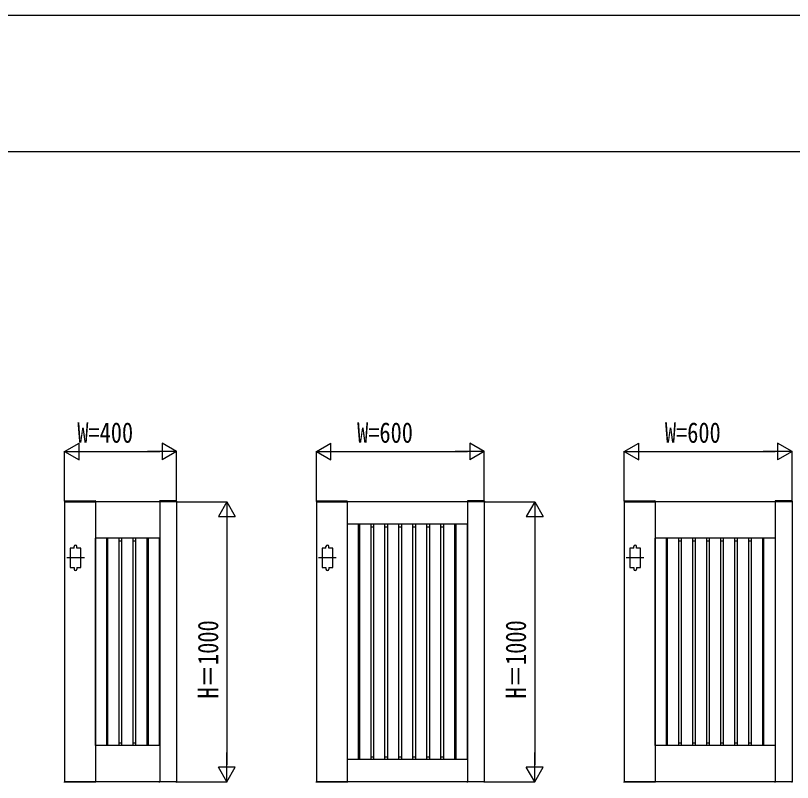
# Model space of a CAD drawing. Units: millimetres, scale not verified. Extents: x -10512 to 10512, y -7425 to 7425.
# Drawn here: x -5538 to -2761, y 4685 to 7425 of the extents above; entities that cross this region are included whole.
import ezdxf
from ezdxf.enums import TextEntityAlignment as Align

# ---------------------------------------------------------------- set-up
doc = ezdxf.new("R2010")
doc.units = ezdxf.units.MM
doc.header["$LTSCALE"] = 30
for name, color, linetype in [('0-2_YKK_A1', 4, 'Continuous'), ('0-3_YKK_D', 6, 'Continuous'), ('0-4_YKK_ZWAK', 7, 'Continuous')]:
    doc.layers.add(name, color=color, linetype=linetype)
doc.styles.add('ＭＳ ゴシック', font='')
doc.styles.get('ＭＳ ゴシック').set_extended_font_data('MS Gothic')

msp = doc.modelspace()

# ---------------------------------------------------------------- linework, layer by layer
at = {"layer": '0-2_YKK_A1'}
for p, q in [((-5362.82, 5690.05), (-5362.95, 5687.5)), ((-5362.95, 5687.5), (-5251.95, 5687.5)), ((-5362.45, 5687.5), (-5362.45, 4687.5)), ((-4962.45, 5687.5), (-5362.45, 5687.5)), ((-5361.82, 5691), (-5253.08, 5691)), ((-5252.45, 5687.5), (-5252.45, 4687.5)), ((-5252.08, 5690.05), (-5251.95, 5687.5)), ((-5022.82, 5690.05), (-5022.95, 5687.5)), ((-4961.95, 5687.5), (-5022.95, 5687.5)), ((-5022.45, 5687.5), (-5022.45, 4687.5)), ((-4963.08, 5691), (-5021.82, 5691)), ((-4962.45, 5687.5), (-4962.45, 4687.5)), ((-4962.08, 5690.05), (-4961.95, 5687.5)), ((-4462.82, 5690.05), (-4462.95, 5687.5)), ((-4462.95, 5687.5), (-4351.95, 5687.5)), ((-4462.45, 5687.5), (-4462.45, 4687.5)), ((-3862.45, 5687.5), (-4462.45, 5687.5)), ((-4461.82, 5691), (-4353.08, 5691)), ((-4352.45, 5687.5), (-4352.45, 4687.5)), ((-4352.08, 5690.05), (-4351.95, 5687.5)), ((-3922.82, 5690.05), (-3922.95, 5687.5)), ((-3861.95, 5687.5), (-3922.95, 5687.5)), ((-3922.45, 5687.5), (-3922.45, 4687.5)), ((-3863.08, 5691), (-3921.82, 5691)), ((-3862.45, 5687.5), (-3862.45, 4687.5)), ((-3862.08, 5690.05), (-3861.95, 5687.5)), ((-3362.82, 5690.05), (-3362.95, 5687.5)), ((-3362.95, 5687.5), (-3251.95, 5687.5)), ((-3362.45, 5687.5), (-3362.45, 4687.5)), ((-2762.45, 5687.5), (-3362.45, 5687.5)), ((-3361.82, 5691), (-3253.08, 5691)), ((-3252.45, 5687.5), (-3252.45, 4687.5)), ((-3252.08, 5690.05), (-3251.95, 5687.5)), ((-2822.82, 5690.05), (-2822.95, 5687.5)), ((-2761.95, 5687.5), (-2822.95, 5687.5)), ((-2822.45, 5687.5), (-2822.45, 4687.5)), ((-2763.08, 5691), (-2821.82, 5691)), ((-2762.45, 5687.5), (-2762.45, 4687.5)), ((-2762.08, 5690.05), (-2761.95, 5687.5)), ((-3922.45, 5607.5), (-4352.45, 5607.5)), ((-4352.45, 5598.4), (-4351.65, 5598.4)), ((-4351.65, 4767.5), (-4351.65, 5607.5)), ((-4311.65, 4767.5), (-4311.65, 5607.5)), ((-4311.65, 5598.4), (-4307.45, 5598.4)), ((-4307.45, 4767.5), (-4307.45, 5607.5)), ((-4267.45, 4767.5), (-4267.45, 5607.5)), ((-4267.45, 5598.4), (-4257.45, 5598.4)), ((-4257.45, 4767.5), (-4257.45, 5607.5)), ((-4217.45, 4767.5), (-4217.45, 5607.5)), ((-4217.45, 5598.4), (-4207.45, 5598.4)), ((-4207.45, 4767.5), (-4207.45, 5607.5)), ((-4167.45, 4767.5), (-4167.45, 5607.5)), ((-4167.45, 5598.4), (-4157.45, 5598.4)), ((-4157.45, 4767.5), (-4157.45, 5607.5)), ((-4117.45, 4767.5), (-4117.45, 5607.5)), ((-4117.45, 5598.4), (-4107.45, 5598.4)), ((-4107.45, 4767.5), (-4107.45, 5607.5)), ((-4067.45, 4767.5), (-4067.45, 5607.5)), ((-4067.45, 5598.4), (-4057.45, 5598.4)), ((-4057.45, 4767.5), (-4057.45, 5607.5)), ((-4017.45, 4767.5), (-4017.45, 5607.5)), ((-4017.45, 5598.4), (-4007.45, 5598.4)), ((-4007.45, 4767.5), (-4007.45, 5607.5)), ((-3967.45, 4767.5), (-3967.45, 5607.5)), ((-3967.45, 5598.4), (-3963.25, 5598.4)), ((-3963.25, 4767.5), (-3963.25, 5607.5)), ((-3923.25, 5607.5), (-3923.25, 4767.5)), ((-3923.25, 5598.4), (-3922.45, 5598.4)), ((-5022.45, 5557.5), (-5252.45, 5557.5)), ((-5251.65, 4817.5), (-5251.65, 5557.5)), ((-5211.65, 4817.5), (-5211.65, 5557.5)), ((-5207.45, 4817.5), (-5207.45, 5557.5)), ((-5167.45, 4817.5), (-5167.45, 5557.5)), ((-5157.45, 4817.5), (-5157.45, 5557.5)), ((-5117.45, 4817.5), (-5117.45, 5557.5)), ((-5107.45, 4817.5), (-5107.45, 5557.5)), ((-5067.45, 4817.5), (-5067.45, 5557.5)), ((-5063.25, 4817.5), (-5063.25, 5557.5)), ((-5023.25, 4817.5), (-5023.25, 5557.5)), ((-2822.45, 5557.5), (-3252.45, 5557.5)), ((-3251.65, 4817.5), (-3251.65, 5557.5)), ((-3211.65, 4817.5), (-3211.65, 5557.5)), ((-3207.45, 4817.5), (-3207.45, 5557.5)), ((-3167.45, 4817.5), (-3167.45, 5557.5)), ((-3157.45, 4817.5), (-3157.45, 5557.5)), ((-3117.45, 4817.5), (-3117.45, 5557.5)), ((-3107.45, 4817.5), (-3107.45, 5557.5)), ((-3067.45, 4817.5), (-3067.45, 5557.5)), ((-3057.45, 4817.5), (-3057.45, 5557.5)), ((-3017.45, 4817.5), (-3017.45, 5557.5)), ((-3007.45, 4817.5), (-3007.45, 5557.5)), ((-2967.45, 4817.5), (-2967.45, 5557.5)), ((-2957.45, 4817.5), (-2957.45, 5557.5)), ((-2917.45, 4817.5), (-2917.45, 5557.5)), ((-2907.45, 4817.5), (-2907.45, 5557.5)), ((-2867.45, 4817.5), (-2867.45, 5557.5)), ((-2863.25, 4817.5), (-2863.25, 5557.5)), ((-2823.25, 5557.5), (-2823.25, 4817.5)), ((-5328.45, 5522.5), (-5328.45, 5527.5)), ((-5318.45, 5522.5), (-5318.45, 5527.5)), ((-5252.45, 5548.4), (-5251.65, 5548.4)), ((-5211.65, 5548.4), (-5207.45, 5548.4)), ((-5167.45, 5548.4), (-5157.45, 5548.4)), ((-5117.45, 5548.4), (-5107.45, 5548.4)), ((-5067.45, 5548.4), (-5063.25, 5548.4)), ((-5023.25, 5548.4), (-5022.45, 5548.4)), ((-4428.45, 5522.5), (-4428.45, 5527.5)), ((-4418.45, 5522.5), (-4418.45, 5527.5)), ((-3328.45, 5522.5), (-3328.45, 5527.5)), ((-3318.45, 5522.5), (-3318.45, 5527.5)), ((-3252.45, 5548.4), (-3251.65, 5548.4)), ((-3211.65, 5548.4), (-3207.45, 5548.4)), ((-3167.45, 5548.4), (-3157.45, 5548.4)), ((-3117.45, 5548.4), (-3107.45, 5548.4)), ((-3067.45, 5548.4), (-3057.45, 5548.4)), ((-3017.45, 5548.4), (-3007.45, 5548.4)), ((-2967.45, 5548.4), (-2957.45, 5548.4)), ((-2917.45, 5548.4), (-2907.45, 5548.4)), ((-2867.45, 5548.4), (-2863.25, 5548.4)), ((-2823.25, 5548.4), (-2822.45, 5548.4)), ((-5291.95, 5487.5), (-5354.95, 5487.5)), ((-4391.95, 5487.5), (-4454.95, 5487.5)), ((-3291.95, 5487.5), (-3354.95, 5487.5)), ((-5328.45, 5452.5), (-5328.45, 5447.5)), ((-5318.45, 5452.5), (-5318.45, 5447.5)), ((-4428.45, 5452.5), (-4428.45, 5447.5)), ((-4418.45, 5452.5), (-4418.45, 5447.5)), ((-3328.45, 5452.5), (-3328.45, 5447.5)), ((-3318.45, 5452.5), (-3318.45, 5447.5)), ((-5252.45, 4826), (-5251.65, 4826)), ((-5022.45, 4817.5), (-5252.45, 4817.5)), ((-5211.65, 4826), (-5207.45, 4826)), ((-5167.45, 4826), (-5157.45, 4826)), ((-5117.45, 4826), (-5107.45, 4826)), ((-5067.45, 4826), (-5063.25, 4826)), ((-5023.25, 4826), (-5022.45, 4826)), ((-3252.45, 4826), (-3251.65, 4826)), ((-2822.45, 4817.5), (-3252.45, 4817.5)), ((-3211.65, 4826), (-3207.45, 4826)), ((-3167.45, 4826), (-3157.45, 4826)), ((-3117.45, 4826), (-3107.45, 4826)), ((-3067.45, 4826), (-3057.45, 4826)), ((-3017.45, 4826), (-3007.45, 4826)), ((-2967.45, 4826), (-2957.45, 4826)), ((-2917.45, 4826), (-2907.45, 4826)), ((-2867.45, 4826), (-2863.25, 4826)), ((-2823.25, 4826), (-2822.45, 4826)), ((-4352.45, 4776), (-4351.65, 4776)), ((-4311.65, 4776), (-4307.45, 4776)), ((-4267.45, 4776), (-4257.45, 4776)), ((-4217.45, 4776), (-4207.45, 4776)), ((-4167.45, 4776), (-4157.45, 4776)), ((-4117.45, 4776), (-4107.45, 4776)), ((-4067.45, 4776), (-4057.45, 4776)), ((-4017.45, 4776), (-4007.45, 4776)), ((-3967.45, 4776), (-3963.25, 4776)), ((-3923.25, 4776), (-3922.45, 4776)), ((-3922.45, 4767.5), (-4352.45, 4767.5)), ((-5362.95, 4687.5), (-5251.95, 4687.5)), ((-5362.82, 4684.95), (-5362.95, 4687.5)), ((-4962.45, 4687.5), (-5362.45, 4687.5)), ((-5252.08, 4684.95), (-5251.95, 4687.5)), ((-4961.95, 4687.5), (-5022.95, 4687.5)), ((-5022.82, 4684.95), (-5022.95, 4687.5)), ((-4962.08, 4684.95), (-4961.95, 4687.5)), ((-4462.95, 4687.5), (-4351.95, 4687.5)), ((-4462.82, 4684.95), (-4462.95, 4687.5)), ((-3862.45, 4687.5), (-4462.45, 4687.5)), ((-4352.08, 4684.95), (-4351.95, 4687.5)), ((-3861.95, 4687.5), (-3922.95, 4687.5)), ((-3922.82, 4684.95), (-3922.95, 4687.5)), ((-3862.08, 4684.95), (-3861.95, 4687.5)), ((-3362.95, 4687.5), (-3251.95, 4687.5)), ((-3362.82, 4684.95), (-3362.95, 4687.5)), ((-2762.45, 4687.5), (-3362.45, 4687.5)), ((-3252.08, 4684.95), (-3251.95, 4687.5)), ((-2761.95, 4687.5), (-2822.95, 4687.5)), ((-2822.82, 4684.95), (-2822.95, 4687.5)), ((-2762.08, 4684.95), (-2761.95, 4687.5))]:
    msp.add_line(p, q, dxfattribs=at)
for points in [[(-5328.45, 5522.5), (-5342.45, 5522.5), (-5342.45, 5452.5), (-5328.45, 5452.5)], [(-5318.45, 5452.5), (-5304.45, 5452.5), (-5304.45, 5522.5), (-5318.45, 5522.5)], [(-4428.45, 5522.5), (-4442.45, 5522.5), (-4442.45, 5452.5), (-4428.45, 5452.5)], [(-4418.45, 5452.5), (-4404.45, 5452.5), (-4404.45, 5522.5), (-4418.45, 5522.5)], [(-3328.45, 5522.5), (-3342.45, 5522.5), (-3342.45, 5452.5), (-3328.45, 5452.5)], [(-3318.45, 5452.5), (-3304.45, 5452.5), (-3304.45, 5522.5), (-3318.45, 5522.5)]]:
    msp.add_lwpolyline(points, dxfattribs=at)
for centre, radius, start, end in [((-5361.82, 5690), 1, 90, 177), ((-5253.08, 5690), 1, 3, 90), ((-5021.82, 5690), 1, 90, 177), ((-4963.08, 5690), 1, 3, 90), ((-4461.82, 5690), 1, 90, 177), ((-4353.08, 5690), 1, 3, 90), ((-3921.82, 5690), 1, 90, 177), ((-3863.08, 5690), 1, 3, 90), ((-3361.82, 5690), 1, 90, 177), ((-3253.08, 5690), 1, 3, 90), ((-2821.82, 5690), 1, 90, 177), ((-2763.08, 5690), 1, 3, 90), ((-5323.45, 5527.5), 5, 0, 180), ((-4423.45, 5527.5), 5, 0, 180), ((-3323.45, 5527.5), 5, 0, 180), ((-5323.45, 5447.5), 5, 180, 0), ((-4423.45, 5447.5), 5, 180, 0), ((-3323.45, 5447.5), 5, 180, 0)]:
    msp.add_arc(centre, radius, start, end, dxfattribs=at)
at = {"layer": '0-3_YKK_D'}
for p, q in [((-5362.45, 5867.5), (-5310.49, 5897.5)), ((-5310.49, 5837.5), (-5310.49, 5897.5)), ((-4962.45, 5867.5), (-5014.41, 5897.5)), ((-5014.41, 5897.5), (-5014.41, 5837.5)), ((-4462.45, 5867.5), (-4410.49, 5897.5)), ((-4410.49, 5837.5), (-4410.49, 5897.5)), ((-3862.45, 5867.5), (-3914.41, 5897.5)), ((-3914.41, 5897.5), (-3914.41, 5837.5)), ((-3362.45, 5867.5), (-3310.49, 5897.5)), ((-3310.49, 5837.5), (-3310.49, 5897.5)), ((-2762.45, 5867.5), (-2814.41, 5897.5)), ((-2814.41, 5897.5), (-2814.41, 5837.5)), ((-5362.45, 5689.5), (-5362.45, 5868.5)), ((-5362.45, 5867.5), (-5310.49, 5837.5)), ((-5362.45, 5867.5), (-5258.53, 5867.5)), ((-5302.45, 5867.5), (-5022.45, 5867.5)), ((-4962.45, 5867.5), (-5066.37, 5867.5)), ((-4962.45, 5867.5), (-5014.41, 5837.5)), ((-4962.45, 5689.5), (-4962.45, 5868.5)), ((-4462.45, 5689.5), (-4462.45, 5868.5)), ((-4462.45, 5867.5), (-4410.49, 5837.5)), ((-4462.45, 5867.5), (-4358.53, 5867.5)), ((-4402.45, 5867.5), (-3922.45, 5867.5)), ((-3862.45, 5867.5), (-3966.37, 5867.5)), ((-3862.45, 5867.5), (-3914.41, 5837.5)), ((-3862.45, 5689.5), (-3862.45, 5868.5)), ((-3362.45, 5689.5), (-3362.45, 5868.5)), ((-3362.45, 5867.5), (-3310.49, 5837.5)), ((-3362.45, 5867.5), (-3258.53, 5867.5)), ((-3302.45, 5867.5), (-2822.45, 5867.5)), ((-2762.45, 5867.5), (-2866.37, 5867.5)), ((-2762.45, 5867.5), (-2814.41, 5837.5)), ((-2762.45, 5689.5), (-2762.45, 5868.5)), ((-4960.45, 5687.5), (-4781.45, 5687.5)), ((-4782.45, 5687.5), (-4812.45, 5635.54)), ((-4782.45, 5687.5), (-4752.45, 5635.54)), ((-4782.45, 5687.5), (-4782.45, 5583.58)), ((-3860.45, 5687.5), (-3681.45, 5687.5)), ((-3682.45, 5687.5), (-3712.45, 5635.54)), ((-3682.45, 5687.5), (-3652.45, 5635.54)), ((-3682.45, 5687.5), (-3682.45, 5583.58)), ((-4812.45, 5635.54), (-4752.45, 5635.54)), ((-4782.45, 5627.5), (-4782.45, 4747.5)), ((-3712.45, 5635.54), (-3652.45, 5635.54)), ((-3682.45, 5627.5), (-3682.45, 4747.5)), ((-4782.45, 4687.5), (-4782.45, 4791.42)), ((-3682.45, 4687.5), (-3682.45, 4791.42)), ((-4782.45, 4687.5), (-4812.45, 4739.46)), ((-4752.45, 4739.46), (-4812.45, 4739.46)), ((-4782.45, 4687.5), (-4752.45, 4739.46)), ((-3682.45, 4687.5), (-3712.45, 4739.46)), ((-3652.45, 4739.46), (-3712.45, 4739.46)), ((-3682.45, 4687.5), (-3652.45, 4739.46)), ((-4960.45, 4687.5), (-4781.45, 4687.5)), ((-3860.45, 4687.5), (-3681.45, 4687.5))]:
    msp.add_line(p, q, dxfattribs=at)
at = {"layer": '0-4_YKK_ZWAK'}
msp.add_line((9737.55, 6937.5), (-9762.45, 6937.5), dxfattribs=at)
msp.add_lwpolyline([(-10512.5, -7425), (10512.5, -7425), (10512.5, 7425), (-10512.5, 7425)], close=True, dxfattribs=at)

# ---------------------------------------------------------------- texts
at = {"layer": '0-3_YKK_D', "style": 'ＭＳ ゴシック', "width": 0.8}
for s, p in [('W=400', (-5317.12, 5876.5)), ('W=600', (-4317.12, 5876.5)), ('W=600', (-3217.12, 5876.5))]:
    msp.add_text(s, height=73.31, dxfattribs=at).set_placement(p, align=Align.BOTTOM_LEFT)
for p in [(-4791.45, 4984.83), (-3691.45, 4984.83)]:
    msp.add_text('H＝1000', height=73.31, rotation=90, dxfattribs=at).set_placement(p, align=Align.BOTTOM_LEFT)

doc.saveas('drawing.dxf')
